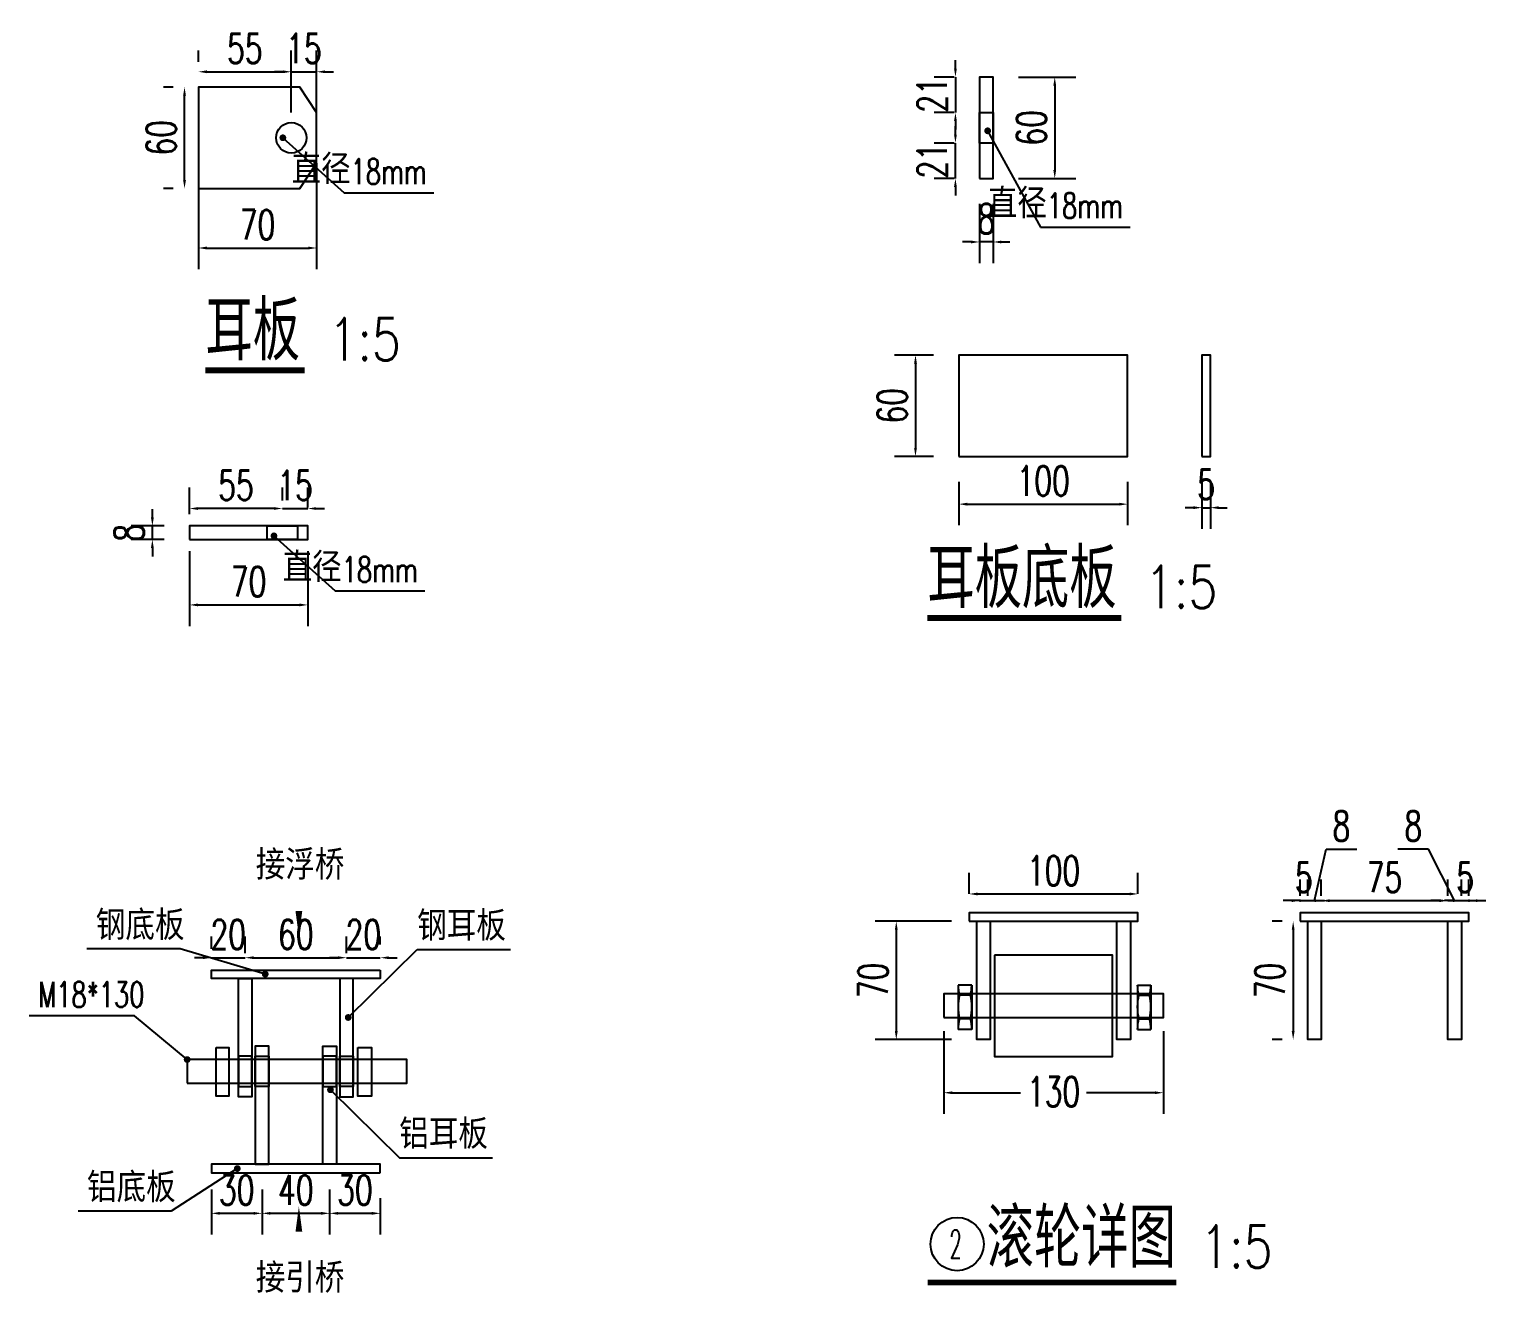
# Model space of a CAD drawing. Header units: millimetres. Extents: x -1471591 to 944464, y -468930 to 547002.
# Drawn here: x -598816 to -597954, y 159394 to 160142 of the extents above; entities that cross this region are included whole.
import ezdxf
from ezdxf.enums import TextEntityAlignment as Align

# ---------------------------------------------------------------- set-up
doc = ezdxf.new("R2010")
doc.units = ezdxf.units.MM
doc.header["$LTSCALE"] = 10
doc.header["$PDMODE"] = 35
for name, color, linetype in [('DIM_LEAD', 3, 'Continuous'), ('DIM_SYMB', 3, 'Continuous'), ('PUB_TEXT', 7, 'Continuous')]:
    doc.layers.add(name, color=color, linetype=linetype)
doc.styles.add('_TCH_DIM', font='SIMPLEX.shx', dxfattribs={"bigfont": 'hztxt.shx'})
doc.styles.get("Standard").update_dxf_attribs({"font": 'simplex.shx', "width": 0.8, "bigfont": 'hztxt.shx'})
doc.styles.add('STANDARD_T3', font='simplex.shx', dxfattribs={"width": 0.7, "bigfont": 'hztxt.shx'})
doc.dimstyles.new('W&&5', dxfattribs={"dimtxt": 17.5, "dimasz": 5, "dimexe": 12.5, "dimexo": 15, "dimgap": 5, "dimtad": 1, "dimdec": 0, "dimzin": 0, "dimdsep": 46, "dimtxsty": 'STANDARD_T3', "dimcen": 0.09, "dimclrd": 1, "dimclre": 1, "dimclrt": 7, "dimazin": 2, "dimtfac": 1, "dimtdec": 0, "dimtix": 1, "dimtmove": 2, "dimatfit": 3, "dimfxl": 0, "dimtolj": 1, "dimtzin": 0, "dimarcsym": 0})

# ---------------------------------------------------------------- blocks, each defined once
blk = doc.blocks.new('*D743')
at = {"color": 1, "lineweight": -2, "transparency": 16777216}
for p, q in [((-598259.46, 159630.12), (-598259.46, 159642.62)), ((-598159.46, 159630.12), (-598159.46, 159642.62)), ((-598254.46, 159630.12), (-598164.46, 159630.12))]:
    blk.add_line(p, q, dxfattribs=at)
at = {"color": 1, "transparency": 16777216}
for points in [[(-598254.46, 159630.95), (-598254.46, 159629.28), (-598259.46, 159630.12)], [(-598164.46, 159630.95), (-598164.46, 159629.28), (-598159.46, 159630.12)]]:
    blk.add_solid(points, dxfattribs=at)
at = {"layer": 'Defpoints', "color": 0, "transparency": 16777216}
for p in [(-598159.46, 159630.12), (-598259.46, 159618.94), (-598159.46, 159618.94)]:
    blk.add_point(p, dxfattribs=at)
at = {"color": 7, "transparency": 16777216, "insert": (-598209.46, 159643.87), "char_height": 17.5, "attachment_point": 5, "style": 'STANDARD_T3'}
blk.add_mtext('\\A1;100', dxfattribs=at)
blk = doc.blocks.new('*D744')
at = {"color": 1, "lineweight": -2, "transparency": 16777216}
for p, q in [((-598269.96, 159613.92), (-598315.06, 159613.92)), ((-598302.56, 159608.92), (-598302.56, 159548.92)), ((-598269.96, 159543.92), (-598315.06, 159543.92))]:
    blk.add_line(p, q, dxfattribs=at)
at = {"color": 1, "transparency": 16777216}
for points in [[(-598303.39, 159608.92), (-598301.73, 159608.92), (-598302.56, 159613.92)], [(-598303.39, 159548.92), (-598301.73, 159548.92), (-598302.56, 159543.92)]]:
    blk.add_solid(points, dxfattribs=at)
at = {"layer": 'Defpoints', "color": 0, "transparency": 16777216}
for p in [(-598254.96, 159613.92), (-598302.56, 159543.92), (-598254.96, 159543.92)]:
    blk.add_point(p, dxfattribs=at)
at = {"color": 7, "transparency": 16777216, "insert": (-598316.31, 159578.92), "char_height": 17.5, "attachment_point": 5, "rotation": 90, "style": 'STANDARD_T3'}
blk.add_mtext('\\A1;70', dxfattribs=at)
blk = doc.blocks.new('*D745')
at = {"color": 1, "lineweight": -2, "transparency": 16777216}
for p, q in [((-598730.73, 160107.67), (-598736.45, 160107.67)), ((-598723.95, 160052.67), (-598723.95, 160102.67)), ((-598730.73, 160047.67), (-598736.45, 160047.67))]:
    blk.add_line(p, q, dxfattribs=at)
at = {"color": 1, "transparency": 16777216}
for points in [[(-598724.78, 160102.67), (-598723.11, 160102.67), (-598723.95, 160107.67)], [(-598724.78, 160052.67), (-598723.11, 160052.67), (-598723.95, 160047.67)]]:
    blk.add_solid(points, dxfattribs=at)
at = {"layer": 'Defpoints', "color": 0, "transparency": 16777216}
for p in [(-598723.95, 160107.67), (-598715.73, 160107.67), (-598715.73, 160047.67)]:
    blk.add_point(p, dxfattribs=at)
at = {"color": 7, "transparency": 16777216, "insert": (-598737.7, 160077.67), "char_height": 17.5, "attachment_point": 5, "rotation": 90, "style": 'STANDARD_T3'}
blk.add_mtext('\\A1;60', dxfattribs=at)
blk = doc.blocks.new('*D746')
at = {"color": 1, "lineweight": -2, "transparency": 16777216}
for p, q in [((-598715.73, 160062.67), (-598715.73, 159999.94)), ((-598645.73, 160062.67), (-598645.73, 159999.94)), ((-598710.73, 160012.44), (-598650.73, 160012.44))]:
    blk.add_line(p, q, dxfattribs=at)
at = {"color": 1, "transparency": 16777216}
for points in [[(-598710.73, 160013.27), (-598710.73, 160011.6), (-598715.73, 160012.44)], [(-598650.73, 160013.27), (-598650.73, 160011.6), (-598645.73, 160012.44)]]:
    blk.add_solid(points, dxfattribs=at)
at = {"layer": 'Defpoints', "color": 0, "transparency": 16777216}
for p in [(-598715.73, 160077.67), (-598645.73, 160077.67), (-598645.73, 160012.44)]:
    blk.add_point(p, dxfattribs=at)
at = {"color": 7, "transparency": 16777216, "insert": (-598680.73, 160026.19), "char_height": 17.5, "attachment_point": 5, "style": 'STANDARD_T3'}
blk.add_mtext('\\A1;70', dxfattribs=at)
blk = doc.blocks.new('*D747')
at = {"color": 1, "lineweight": -2, "transparency": 16777216}
for p, q in [((-598660.73, 160092.67), (-598660.73, 160129.25)), ((-598645.73, 160092.67), (-598645.73, 160129.25)), ((-598665.73, 160116.75), (-598670.73, 160116.75)), ((-598660.73, 160116.75), (-598645.73, 160116.75)), ((-598640.73, 160116.75), (-598635.73, 160116.75))]:
    blk.add_line(p, q, dxfattribs=at)
at = {"color": 1, "transparency": 16777216}
for points in [[(-598665.73, 160117.58), (-598665.73, 160115.91), (-598660.73, 160116.75)], [(-598640.73, 160117.58), (-598640.73, 160115.91), (-598645.73, 160116.75)]]:
    blk.add_solid(points, dxfattribs=at)
at = {"layer": 'Defpoints', "color": 0, "transparency": 16777216}
for p in [(-598645.73, 160116.75), (-598660.73, 160077.67), (-598645.73, 160077.67)]:
    blk.add_point(p, dxfattribs=at)
at = {"color": 7, "transparency": 16777216, "insert": (-598653.23, 160130.5), "char_height": 17.5, "attachment_point": 5, "style": 'STANDARD_T3'}
blk.add_mtext('\\A1;15', dxfattribs=at)
blk = doc.blocks.new('*D712')
at = {"color": 1, "lineweight": -2, "transparency": 16777216}
for p, q in [((-598715.73, 160122.67), (-598715.73, 160129.25)), ((-598660.73, 160092.67), (-598660.73, 160129.25)), ((-598710.73, 160116.75), (-598665.73, 160116.75))]:
    blk.add_line(p, q, dxfattribs=at)
at = {"color": 1, "transparency": 16777216}
for points in [[(-598710.73, 160117.58), (-598710.73, 160115.91), (-598715.73, 160116.75)], [(-598665.73, 160117.58), (-598665.73, 160115.91), (-598660.73, 160116.75)]]:
    blk.add_solid(points, dxfattribs=at)
at = {"layer": 'Defpoints', "color": 0, "transparency": 16777216}
for p in [(-598660.73, 160116.75), (-598715.73, 160107.67), (-598660.73, 160077.67)]:
    blk.add_point(p, dxfattribs=at)
at = {"color": 7, "transparency": 16777216, "insert": (-598688.23, 160130.5), "char_height": 17.5, "attachment_point": 5, "style": 'STANDARD_T3'}
blk.add_mtext('\\A1;55', dxfattribs=at)
blk = doc.blocks.new('*D748')
at = {"color": 1, "lineweight": -2, "transparency": 16777216}
for p, q in [((-598721.01, 159832.94), (-598721.01, 159788.7)), ((-598651.01, 159832.94), (-598651.01, 159788.7)), ((-598716.01, 159801.2), (-598656.01, 159801.2))]:
    blk.add_line(p, q, dxfattribs=at)
at = {"color": 1, "transparency": 16777216}
for points in [[(-598716.01, 159802.03), (-598716.01, 159800.36), (-598721.01, 159801.2)], [(-598656.01, 159802.03), (-598656.01, 159800.36), (-598651.01, 159801.2)]]:
    blk.add_solid(points, dxfattribs=at)
at = {"layer": 'Defpoints', "color": 0, "transparency": 16777216}
for p in [(-598721.01, 159847.94), (-598651.01, 159847.94), (-598651.01, 159801.2)]:
    blk.add_point(p, dxfattribs=at)
at = {"color": 7, "transparency": 16777216, "insert": (-598686.01, 159814.95), "char_height": 17.5, "attachment_point": 5, "style": 'STANDARD_T3'}
blk.add_mtext('\\A1;70', dxfattribs=at)
blk = doc.blocks.new('*D749')
at = {"color": 1, "lineweight": -2, "transparency": 16777216}
for p, q in [((-598666.01, 159862.94), (-598666.01, 159870.75)), ((-598651.01, 159858.94), (-598651.01, 159870.75)), ((-598671.01, 159858.25), (-598676.01, 159858.25)), ((-598666.01, 159858.25), (-598651.01, 159858.25)), ((-598646.01, 159858.25), (-598641.01, 159858.25))]:
    blk.add_line(p, q, dxfattribs=at)
at = {"color": 1, "transparency": 16777216}
for points in [[(-598671.01, 159859.08), (-598671.01, 159857.42), (-598666.01, 159858.25)], [(-598646.01, 159859.08), (-598646.01, 159857.42), (-598651.01, 159858.25)]]:
    blk.add_solid(points, dxfattribs=at)
at = {"layer": 'Defpoints', "color": 0, "transparency": 16777216}
for p in [(-598651.01, 159858.25), (-598666.01, 159847.94), (-598651.01, 159843.94)]:
    blk.add_point(p, dxfattribs=at)
at = {"color": 7, "transparency": 16777216, "insert": (-598658.51, 159872), "char_height": 17.5, "attachment_point": 5, "style": 'STANDARD_T3'}
blk.add_mtext('\\A1;15', dxfattribs=at)
blk = doc.blocks.new('*D750')
at = {"color": 1, "lineweight": -2, "transparency": 16777216}
for p, q in [((-598721.01, 159854.94), (-598721.01, 159870.75)), ((-598666.01, 159862.94), (-598666.01, 159870.75)), ((-598671.01, 159858.25), (-598716.01, 159858.25))]:
    blk.add_line(p, q, dxfattribs=at)
at = {"color": 1, "transparency": 16777216}
for points in [[(-598716.01, 159859.08), (-598716.01, 159857.42), (-598721.01, 159858.25)], [(-598671.01, 159859.08), (-598671.01, 159857.42), (-598666.01, 159858.25)]]:
    blk.add_solid(points, dxfattribs=at)
at = {"layer": 'Defpoints', "color": 0, "transparency": 16777216}
for p in [(-598721.01, 159858.25), (-598666.01, 159847.94), (-598721.01, 159839.94)]:
    blk.add_point(p, dxfattribs=at)
at = {"color": 7, "transparency": 16777216, "insert": (-598693.51, 159872), "char_height": 17.5, "attachment_point": 5, "style": 'STANDARD_T3'}
blk.add_mtext('\\A1;55', dxfattribs=at)
blk = doc.blocks.new('*D751')
at = {"color": 1, "lineweight": -2, "transparency": 16777216}
for p, q in [((-598230.28, 160113.58), (-598196.24, 160113.58)), ((-598208.74, 160108.58), (-598208.74, 160058.58)), ((-598230.28, 160053.58), (-598196.24, 160053.58))]:
    blk.add_line(p, q, dxfattribs=at)
at = {"color": 1, "transparency": 16777216}
for points in [[(-598209.58, 160108.58), (-598207.91, 160108.58), (-598208.74, 160113.58)], [(-598209.58, 160058.58), (-598207.91, 160058.58), (-598208.74, 160053.58)]]:
    blk.add_solid(points, dxfattribs=at)
at = {"layer": 'Defpoints', "color": 0, "transparency": 16777216}
for p in [(-598245.28, 160113.58), (-598245.28, 160053.58), (-598208.74, 160053.58)]:
    blk.add_point(p, dxfattribs=at)
at = {"color": 7, "transparency": 16777216, "insert": (-598222.49, 160083.58), "char_height": 17.5, "attachment_point": 5, "rotation": 90, "style": 'STANDARD_T3'}
blk.add_mtext('\\A1;60', dxfattribs=at)
blk = doc.blocks.new('*D752')
at = {"color": 1, "lineweight": -2, "transparency": 16777216}
for p, q in [((-598267.54, 160118.58), (-598267.54, 160123.58)), ((-598268.28, 160113.58), (-598280.04, 160113.58)), ((-598267.54, 160113.58), (-598267.54, 160092.58)), ((-598268.28, 160092.58), (-598280.04, 160092.58)), ((-598267.54, 160087.58), (-598267.54, 160082.58))]:
    blk.add_line(p, q, dxfattribs=at)
at = {"color": 1, "transparency": 16777216}
for points in [[(-598268.37, 160118.58), (-598266.71, 160118.58), (-598267.54, 160113.58)], [(-598268.37, 160087.58), (-598266.71, 160087.58), (-598267.54, 160092.58)]]:
    blk.add_solid(points, dxfattribs=at)
at = {"layer": 'Defpoints', "color": 0, "transparency": 16777216}
for p in [(-598253.28, 160113.58), (-598267.54, 160092.58), (-598253.28, 160092.58)]:
    blk.add_point(p, dxfattribs=at)
at = {"color": 7, "transparency": 16777216, "insert": (-598281.29, 160103.08), "char_height": 17.5, "attachment_point": 5, "rotation": 90, "style": 'STANDARD_T3'}
blk.add_mtext('\\A1;21', dxfattribs=at)
blk = doc.blocks.new('*D734')
at = {"color": 1, "lineweight": -2, "transparency": 16777216}
for p, q in [((-598267.54, 160079.58), (-598267.54, 160084.58)), ((-598268.28, 160074.58), (-598280.04, 160074.58)), ((-598267.54, 160053.58), (-598267.54, 160074.58)), ((-598268.28, 160053.58), (-598280.04, 160053.58)), ((-598267.54, 160048.58), (-598267.54, 160043.58))]:
    blk.add_line(p, q, dxfattribs=at)
at = {"color": 1, "transparency": 16777216}
for points in [[(-598268.37, 160079.58), (-598266.71, 160079.58), (-598267.54, 160074.58)], [(-598268.37, 160048.58), (-598266.71, 160048.58), (-598267.54, 160053.58)]]:
    blk.add_solid(points, dxfattribs=at)
at = {"layer": 'Defpoints', "color": 0, "transparency": 16777216}
for p in [(-598267.54, 160074.58), (-598253.28, 160074.58), (-598253.28, 160053.58)]:
    blk.add_point(p, dxfattribs=at)
at = {"color": 7, "transparency": 16777216, "insert": (-598281.29, 160064.08), "char_height": 17.5, "attachment_point": 5, "rotation": 90, "style": 'STANDARD_T3'}
blk.add_mtext('\\A1;21', dxfattribs=at)
blk = doc.blocks.new('*D735')
at = {"color": 1, "lineweight": -2, "transparency": 16777216}
for p, q in [((-598265.59, 159874.06), (-598265.59, 159848.34)), ((-598165.59, 159874.06), (-598165.59, 159848.34)), ((-598260.59, 159860.84), (-598170.59, 159860.84))]:
    blk.add_line(p, q, dxfattribs=at)
at = {"color": 1, "transparency": 16777216}
for points in [[(-598260.59, 159861.67), (-598260.59, 159860), (-598265.59, 159860.84)], [(-598170.59, 159861.67), (-598170.59, 159860), (-598165.59, 159860.84)]]:
    blk.add_solid(points, dxfattribs=at)
at = {"layer": 'Defpoints', "color": 0, "transparency": 16777216}
for p in [(-598265.59, 159889.06), (-598165.59, 159889.06), (-598165.59, 159860.84)]:
    blk.add_point(p, dxfattribs=at)
at = {"color": 7, "transparency": 16777216, "insert": (-598215.59, 159874.59), "char_height": 17.5, "attachment_point": 5, "style": 'STANDARD_T3'}
blk.add_mtext('\\A1;100', dxfattribs=at)
blk = doc.blocks.new('*D736')
at = {"color": 1, "lineweight": -2, "transparency": 16777216}
for p, q in [((-598280.59, 159949.06), (-598303.69, 159949.06)), ((-598291.19, 159944.06), (-598291.19, 159894.06)), ((-598280.59, 159889.06), (-598303.69, 159889.06))]:
    blk.add_line(p, q, dxfattribs=at)
at = {"color": 1, "transparency": 16777216}
for points in [[(-598292.02, 159944.06), (-598290.35, 159944.06), (-598291.19, 159949.06)], [(-598292.02, 159894.06), (-598290.35, 159894.06), (-598291.19, 159889.06)]]:
    blk.add_solid(points, dxfattribs=at)
at = {"layer": 'Defpoints', "color": 0, "transparency": 16777216}
for p in [(-598265.59, 159949.06), (-598291.19, 159889.06), (-598265.59, 159889.06)]:
    blk.add_point(p, dxfattribs=at)
at = {"color": 7, "transparency": 16777216, "insert": (-598304.94, 159919.06), "char_height": 17.5, "attachment_point": 5, "rotation": 90, "style": 'STANDARD_T3'}
blk.add_mtext('\\A1;60', dxfattribs=at)
blk = doc.blocks.new('*D737')
at = {"color": 1, "lineweight": -2, "transparency": 16777216}
for p, q in [((-598121.62, 159874.06), (-598121.62, 159846.25)), ((-598116.62, 159874.06), (-598116.62, 159846.25)), ((-598126.62, 159858.75), (-598131.62, 159858.75)), ((-598121.62, 159858.75), (-598116.62, 159858.75)), ((-598111.62, 159858.75), (-598106.62, 159858.75))]:
    blk.add_line(p, q, dxfattribs=at)
at = {"color": 1, "transparency": 16777216}
for points in [[(-598126.62, 159859.59), (-598126.62, 159857.92), (-598121.62, 159858.75)], [(-598111.62, 159859.59), (-598111.62, 159857.92), (-598116.62, 159858.75)]]:
    blk.add_solid(points, dxfattribs=at)
at = {"layer": 'Defpoints', "color": 0, "transparency": 16777216}
for p in [(-598121.62, 159889.06), (-598116.62, 159889.06), (-598116.62, 159858.75)]:
    blk.add_point(p, dxfattribs=at)
at = {"color": 7, "transparency": 16777216, "insert": (-598119.12, 159872.5), "char_height": 17.5, "attachment_point": 5, "style": 'STANDARD_T3'}
blk.add_mtext('\\A1;5', dxfattribs=at)
blk = doc.blocks.new('*D695')
at = {"color": 1, "lineweight": -2, "transparency": 16777216}
for p, q in [((-598253.28, 160038.58), (-598253.28, 160003.51)), ((-598245.28, 160038.58), (-598245.28, 160003.51)), ((-598258.28, 160016.01), (-598263.28, 160016.01)), ((-598245.28, 160016.01), (-598253.28, 160016.01)), ((-598240.28, 160016.01), (-598235.28, 160016.01))]:
    blk.add_line(p, q, dxfattribs=at)
at = {"color": 1, "transparency": 16777216}
for points in [[(-598258.28, 160016.84), (-598258.28, 160015.17), (-598253.28, 160016.01)], [(-598240.28, 160016.84), (-598240.28, 160015.17), (-598245.28, 160016.01)]]:
    blk.add_solid(points, dxfattribs=at)
at = {"layer": 'Defpoints', "color": 0, "transparency": 16777216}
for p in [(-598253.28, 160053.58), (-598245.28, 160053.58), (-598253.28, 160016.01)]:
    blk.add_point(p, dxfattribs=at)
at = {"color": 7, "transparency": 16777216, "insert": (-598249.28, 160029.76), "char_height": 17.5, "attachment_point": 5, "style": 'STANDARD_T3'}
blk.add_mtext('\\A1;8', dxfattribs=at)
blk = doc.blocks.new('*D696')
at = {"color": 1, "lineweight": -2, "transparency": 16777216}
for p, q in [((-598742.97, 159852.94), (-598742.97, 159857.94)), ((-598736.01, 159847.94), (-598755.47, 159847.94)), ((-598742.97, 159839.94), (-598742.97, 159847.94)), ((-598736.01, 159839.94), (-598755.47, 159839.94)), ((-598742.97, 159834.94), (-598742.97, 159829.94))]:
    blk.add_line(p, q, dxfattribs=at)
at = {"color": 1, "transparency": 16777216}
for points in [[(-598743.8, 159852.94), (-598742.14, 159852.94), (-598742.97, 159847.94)], [(-598743.8, 159834.94), (-598742.14, 159834.94), (-598742.97, 159839.94)]]:
    blk.add_solid(points, dxfattribs=at)
at = {"layer": 'Defpoints', "color": 0, "transparency": 16777216}
for p in [(-598742.97, 159847.94), (-598721.01, 159847.94), (-598721.01, 159839.94)]:
    blk.add_point(p, dxfattribs=at)
at = {"color": 7, "transparency": 16777216, "insert": (-598756.72, 159843.94), "char_height": 17.5, "attachment_point": 5, "rotation": 90, "style": 'STANDARD_T3'}
blk.add_mtext('\\A1;8', dxfattribs=at)
blk = doc.blocks.new('*D786')
at = {"color": 1, "lineweight": -2, "transparency": 16777216}
for p, q in [((-598708.05, 159455.11), (-598708.05, 159428.6)), ((-598678.05, 159455.11), (-598678.05, 159428.6)), ((-598703.05, 159441.1), (-598683.05, 159441.1))]:
    blk.add_line(p, q, dxfattribs=at)
at = {"color": 1, "transparency": 16777216}
for points in [[(-598703.05, 159441.93), (-598703.05, 159440.26), (-598708.05, 159441.1)], [(-598683.05, 159441.93), (-598683.05, 159440.26), (-598678.05, 159441.1)]]:
    blk.add_solid(points, dxfattribs=at)
at = {"layer": 'Defpoints', "color": 0, "transparency": 16777216}
for p in [(-598708.05, 159470.11), (-598678.05, 159470.11), (-598678.05, 159441.1)]:
    blk.add_point(p, dxfattribs=at)
at = {"color": 7, "transparency": 16777216, "insert": (-598693.05, 159454.85), "char_height": 17.5, "attachment_point": 5, "style": 'STANDARD_T3'}
blk.add_mtext('\\A1;30', dxfattribs=at)
blk = doc.blocks.new('*D787')
at = {"color": 1, "lineweight": -2, "transparency": 16777216}
for p, q in [((-598678.05, 159455.11), (-598678.05, 159428.6)), ((-598638.05, 159455.11), (-598638.05, 159428.6)), ((-598673.05, 159441.1), (-598643.05, 159441.1))]:
    blk.add_line(p, q, dxfattribs=at)
at = {"color": 1, "transparency": 16777216}
for points in [[(-598673.05, 159441.93), (-598673.05, 159440.26), (-598678.05, 159441.1)], [(-598643.05, 159441.93), (-598643.05, 159440.26), (-598638.05, 159441.1)]]:
    blk.add_solid(points, dxfattribs=at)
at = {"layer": 'Defpoints', "color": 0, "transparency": 16777216}
for p in [(-598678.05, 159470.11), (-598638.05, 159470.11), (-598638.05, 159441.1)]:
    blk.add_point(p, dxfattribs=at)
at = {"color": 7, "transparency": 16777216, "insert": (-598658.05, 159454.85), "char_height": 17.5, "attachment_point": 5, "style": 'STANDARD_T3'}
blk.add_mtext('\\A1;40', dxfattribs=at)
blk = doc.blocks.new('*D788')
at = {"color": 1, "lineweight": -2, "transparency": 16777216}
for p, q in [((-598638.05, 159455.11), (-598638.05, 159428.6)), ((-598608.05, 159450.11), (-598608.05, 159428.6)), ((-598633.05, 159441.1), (-598613.05, 159441.1))]:
    blk.add_line(p, q, dxfattribs=at)
at = {"color": 1, "transparency": 16777216}
for points in [[(-598633.05, 159441.93), (-598633.05, 159440.26), (-598638.05, 159441.1)], [(-598613.05, 159441.93), (-598613.05, 159440.26), (-598608.05, 159441.1)]]:
    blk.add_solid(points, dxfattribs=at)
at = {"layer": 'Defpoints', "color": 0, "transparency": 16777216}
for p in [(-598638.05, 159470.11), (-598608.05, 159465.11), (-598608.05, 159441.1)]:
    blk.add_point(p, dxfattribs=at)
at = {"color": 7, "transparency": 16777216, "insert": (-598623.05, 159454.85), "char_height": 17.5, "attachment_point": 5, "style": 'STANDARD_T3'}
blk.add_mtext('\\A1;30', dxfattribs=at)
blk = doc.blocks.new('*D789')
at = {"color": 1, "lineweight": -2, "transparency": 16777216}
for p, q in [((-598708.05, 159597.61), (-598708.05, 159604.88)), ((-598688.05, 159595.11), (-598688.05, 159604.88)), ((-598713.05, 159592.38), (-598718.05, 159592.38)), ((-598708.05, 159592.38), (-598688.05, 159592.38)), ((-598683.05, 159592.38), (-598678.05, 159592.38))]:
    blk.add_line(p, q, dxfattribs=at)
at = {"color": 1, "transparency": 16777216}
for points in [[(-598713.05, 159593.22), (-598713.05, 159591.55), (-598708.05, 159592.38)], [(-598683.05, 159593.22), (-598683.05, 159591.55), (-598688.05, 159592.38)]]:
    blk.add_solid(points, dxfattribs=at)
at = {"layer": 'Defpoints', "color": 0, "transparency": 16777216}
for p in [(-598688.05, 159592.38), (-598708.05, 159582.61), (-598688.05, 159580.11)]:
    blk.add_point(p, dxfattribs=at)
at = {"color": 7, "transparency": 16777216, "insert": (-598698.05, 159606.13), "char_height": 17.5, "attachment_point": 5, "style": 'STANDARD_T3'}
blk.add_mtext('\\A1;20', dxfattribs=at)
blk = doc.blocks.new('*D790')
at = {"color": 1, "lineweight": -2, "transparency": 16777216}
for p, q in [((-598688.05, 159595.11), (-598688.05, 159604.88)), ((-598628.05, 159595.11), (-598628.05, 159604.88)), ((-598683.05, 159592.38), (-598633.05, 159592.38))]:
    blk.add_line(p, q, dxfattribs=at)
at = {"color": 1, "transparency": 16777216}
for points in [[(-598683.05, 159593.22), (-598683.05, 159591.55), (-598688.05, 159592.38)], [(-598633.05, 159593.22), (-598633.05, 159591.55), (-598628.05, 159592.38)]]:
    blk.add_solid(points, dxfattribs=at)
at = {"layer": 'Defpoints', "color": 0, "transparency": 16777216}
for p in [(-598628.05, 159592.38), (-598688.05, 159580.11), (-598628.05, 159580.11)]:
    blk.add_point(p, dxfattribs=at)
at = {"color": 7, "transparency": 16777216, "insert": (-598658.05, 159606.13), "char_height": 17.5, "attachment_point": 5, "style": 'STANDARD_T3'}
blk.add_mtext('\\A1;60', dxfattribs=at)
blk = doc.blocks.new('*D791')
at = {"color": 1, "lineweight": -2, "transparency": 16777216}
for p, q in [((-598628.05, 159595.11), (-598628.05, 159604.88)), ((-598608.05, 159600.11), (-598608.05, 159604.88)), ((-598633.05, 159592.38), (-598638.05, 159592.38)), ((-598628.05, 159592.38), (-598608.05, 159592.38)), ((-598603.05, 159592.38), (-598598.05, 159592.38))]:
    blk.add_line(p, q, dxfattribs=at)
at = {"color": 1, "transparency": 16777216}
for points in [[(-598633.05, 159593.22), (-598633.05, 159591.55), (-598628.05, 159592.38)], [(-598603.05, 159593.22), (-598603.05, 159591.55), (-598608.05, 159592.38)]]:
    blk.add_solid(points, dxfattribs=at)
at = {"layer": 'Defpoints', "color": 0, "transparency": 16777216}
for p in [(-598608.05, 159592.38), (-598608.05, 159585.11), (-598628.05, 159580.11)]:
    blk.add_point(p, dxfattribs=at)
at = {"color": 7, "transparency": 16777216, "insert": (-598618.05, 159606.13), "char_height": 17.5, "attachment_point": 5, "style": 'STANDARD_T3'}
blk.add_mtext('\\A1;20', dxfattribs=at)
blk = doc.blocks.new('*D792')
at = {"color": 1, "lineweight": -2, "transparency": 16777216}
for p, q in [((-598274.46, 159548.92), (-598274.46, 159499.97)), ((-598144.46, 159548.92), (-598144.46, 159499.97)), ((-598269.46, 159512.47), (-598229.04, 159512.47)), ((-598149.46, 159512.47), (-598189.87, 159512.47))]:
    blk.add_line(p, q, dxfattribs=at)
at = {"color": 1, "transparency": 16777216}
for points in [[(-598269.46, 159513.3), (-598269.46, 159511.64), (-598274.46, 159512.47)], [(-598149.46, 159513.3), (-598149.46, 159511.64), (-598144.46, 159512.47)]]:
    blk.add_solid(points, dxfattribs=at)
at = {"layer": 'Defpoints', "color": 0, "transparency": 16777216}
for p in [(-598274.46, 159563.92), (-598144.46, 159563.92), (-598144.46, 159512.47)]:
    blk.add_point(p, dxfattribs=at)
at = {"color": 7, "transparency": 16777216, "insert": (-598209.46, 159513.09), "char_height": 17.5, "attachment_point": 5, "style": 'STANDARD_T3'}
blk.add_mtext('\\A1;130', dxfattribs=at)
blk = doc.blocks.new('*D793')
at = {"color": 1, "lineweight": -2, "transparency": 16777216}
for p, q in [((-598074.01, 159613.92), (-598080.09, 159613.92)), ((-598067.59, 159608.92), (-598067.59, 159548.92)), ((-598074.01, 159543.92), (-598080.09, 159543.92))]:
    blk.add_line(p, q, dxfattribs=at)
at = {"color": 1, "transparency": 16777216}
for points in [[(-598068.42, 159608.92), (-598066.76, 159608.92), (-598067.59, 159613.92)], [(-598068.42, 159548.92), (-598066.76, 159548.92), (-598067.59, 159543.92)]]:
    blk.add_solid(points, dxfattribs=at)
at = {"layer": 'Defpoints', "color": 0, "transparency": 16777216}
for p in [(-598059.01, 159613.92), (-598067.59, 159543.92), (-598059.01, 159543.92)]:
    blk.add_point(p, dxfattribs=at)
at = {"color": 7, "transparency": 16777216, "insert": (-598081.34, 159578.92), "char_height": 17.5, "attachment_point": 5, "rotation": 90, "style": 'STANDARD_T3'}
blk.add_mtext('\\A1;70', dxfattribs=at)
blk = doc.blocks.new('*D794')
at = {"color": 1, "lineweight": -2, "transparency": 16777216}
for p, q in [((-598063.51, 159628.94), (-598063.51, 159638.65)), ((-598059.01, 159628.92), (-598059.01, 159638.65)), ((-598068.51, 159626.15), (-598073.51, 159626.15)), ((-598063.51, 159626.15), (-598059.01, 159626.15)), ((-598054.01, 159626.15), (-598049.01, 159626.15))]:
    blk.add_line(p, q, dxfattribs=at)
at = {"color": 1, "transparency": 16777216}
for points in [[(-598068.51, 159626.98), (-598068.51, 159625.31), (-598063.51, 159626.15)], [(-598054.01, 159626.98), (-598054.01, 159625.31), (-598059.01, 159626.15)]]:
    blk.add_solid(points, dxfattribs=at)
at = {"layer": 'Defpoints', "color": 0, "transparency": 16777216}
for p in [(-598059.01, 159626.15), (-598063.51, 159613.94), (-598059.01, 159613.92)]:
    blk.add_point(p, dxfattribs=at)
at = {"color": 7, "transparency": 16777216, "insert": (-598061.26, 159639.9), "char_height": 17.5, "attachment_point": 5, "style": 'STANDARD_T3'}
blk.add_mtext('\\A1;5', dxfattribs=at)
blk = doc.blocks.new('*D795')
at = {"color": 1, "lineweight": -2, "transparency": 16777216}
for p, q in [((-598055.01, 159626.15), (-598048.14, 159656.57)), ((-598048.14, 159656.57), (-598029.97, 159656.57)), ((-598059.01, 159628.92), (-598059.01, 159638.65)), ((-598051.01, 159628.92), (-598051.01, 159638.65)), ((-598064.01, 159626.15), (-598069.01, 159626.15)), ((-598059.01, 159626.15), (-598051.01, 159626.15)), ((-598059.01, 159626.15), (-598051.01, 159626.15)), ((-598046.01, 159626.15), (-598041.01, 159626.15))]:
    blk.add_line(p, q, dxfattribs=at)
at = {"color": 1, "transparency": 16777216}
for points in [[(-598064.01, 159626.98), (-598064.01, 159625.31), (-598059.01, 159626.15)], [(-598046.01, 159626.98), (-598046.01, 159625.31), (-598051.01, 159626.15)]]:
    blk.add_solid(points, dxfattribs=at)
at = {"layer": 'Defpoints', "color": 0, "transparency": 16777216}
for p in [(-598051.01, 159626.15), (-598059.01, 159613.92), (-598051.01, 159613.92)]:
    blk.add_point(p, dxfattribs=at)
at = {"color": 7, "transparency": 16777216, "insert": (-598039.06, 159670.32), "char_height": 17.5, "attachment_point": 5, "style": 'STANDARD_T3'}
blk.add_mtext('\\A1;8', dxfattribs=at)
blk = doc.blocks.new('*D796')
at = {"color": 1, "lineweight": -2, "transparency": 16777216}
for p, q in [((-598051.01, 159628.92), (-598051.01, 159638.65)), ((-597976.01, 159628.92), (-597976.01, 159638.65)), ((-598046.01, 159626.15), (-597981.01, 159626.15))]:
    blk.add_line(p, q, dxfattribs=at)
at = {"color": 1, "transparency": 16777216}
for points in [[(-598046.01, 159626.98), (-598046.01, 159625.31), (-598051.01, 159626.15)], [(-597981.01, 159626.98), (-597981.01, 159625.31), (-597976.01, 159626.15)]]:
    blk.add_solid(points, dxfattribs=at)
at = {"layer": 'Defpoints', "color": 0, "transparency": 16777216}
for p in [(-597976.01, 159626.15), (-598051.01, 159613.92), (-597976.01, 159613.92)]:
    blk.add_point(p, dxfattribs=at)
at = {"color": 7, "transparency": 16777216, "insert": (-598013.51, 159639.9), "char_height": 17.5, "attachment_point": 5, "style": 'STANDARD_T3'}
blk.add_mtext('\\A1;75', dxfattribs=at)
blk = doc.blocks.new('*D797')
at = {"color": 1, "lineweight": -2, "transparency": 16777216}
for p, q in [((-597987.43, 159656.58), (-598005.6, 159656.58)), ((-597972.01, 159626.15), (-597987.43, 159656.58)), ((-597976.01, 159628.92), (-597976.01, 159638.65)), ((-597968.01, 159628.92), (-597968.01, 159638.65)), ((-597981.01, 159626.15), (-597986.01, 159626.15)), ((-597976.01, 159626.15), (-597968.01, 159626.15)), ((-597976.01, 159626.15), (-597968.01, 159626.15)), ((-597963.01, 159626.15), (-597958.01, 159626.15))]:
    blk.add_line(p, q, dxfattribs=at)
at = {"color": 1, "transparency": 16777216}
for points in [[(-597981.01, 159626.98), (-597981.01, 159625.31), (-597976.01, 159626.15)], [(-597963.01, 159626.98), (-597963.01, 159625.31), (-597968.01, 159626.15)]]:
    blk.add_solid(points, dxfattribs=at)
at = {"layer": 'Defpoints', "color": 0, "transparency": 16777216}
for p in [(-597968.01, 159626.15), (-597976.01, 159613.92), (-597968.01, 159613.92)]:
    blk.add_point(p, dxfattribs=at)
at = {"color": 7, "transparency": 16777216, "insert": (-597996.52, 159670.33), "char_height": 17.5, "attachment_point": 5, "style": 'STANDARD_T3'}
blk.add_mtext('\\A1;8', dxfattribs=at)
blk = doc.blocks.new('*D798')
at = {"color": 1, "lineweight": -2, "transparency": 16777216}
for p, q in [((-597968.01, 159628.92), (-597968.01, 159638.65)), ((-597963.51, 159628.94), (-597963.51, 159638.65)), ((-597973.01, 159626.15), (-597978.01, 159626.15)), ((-597968.01, 159626.15), (-597963.51, 159626.15)), ((-597958.51, 159626.15), (-597953.51, 159626.15))]:
    blk.add_line(p, q, dxfattribs=at)
at = {"color": 1, "transparency": 16777216}
for points in [[(-597973.01, 159626.98), (-597973.01, 159625.31), (-597968.01, 159626.15)], [(-597958.51, 159626.98), (-597958.51, 159625.31), (-597963.51, 159626.15)]]:
    blk.add_solid(points, dxfattribs=at)
at = {"layer": 'Defpoints', "color": 0, "transparency": 16777216}
for p in [(-597963.51, 159626.15), (-597968.01, 159613.92), (-597963.51, 159613.94)]:
    blk.add_point(p, dxfattribs=at)
at = {"color": 7, "transparency": 16777216, "insert": (-597965.76, 159639.9), "char_height": 17.5, "attachment_point": 5, "style": 'STANDARD_T3'}
blk.add_mtext('\\A1;5', dxfattribs=at)

msp = doc.modelspace()

# ---------------------------------------------------------------- linework, layer by layer
for p, q in [((-598257.88, 159576.12), (-598265.88, 159576.12)), ((-598265.88, 159576.12), (-598265.88, 159549.82)), ((-598257.88, 159576.12), (-598257.88, 159549.82)), ((-598159.85, 159576.12), (-598151.85, 159576.12)), ((-598159.85, 159576.12), (-598159.85, 159549.82)), ((-598151.85, 159576.12), (-598151.85, 159549.82)), ((-598257.88, 159570.27), (-598265.88, 159570.27)), ((-598159.85, 159570.27), (-598151.85, 159570.27)), ((-598257.88, 159556.27), (-598265.88, 159556.27)), ((-598257.88, 159549.82), (-598265.88, 159549.82)), ((-598159.85, 159556.27), (-598151.85, 159556.27)), ((-598159.85, 159549.82), (-598151.85, 159549.82))]:
    msp.add_line(p, q)
for points in [[(-598253.28, 160053.58), (-598245.28, 160053.58), (-598245.28, 160113.58), (-598253.28, 160113.58)], [(-598715.73, 160047.67), (-598655.73, 160047.67), (-598645.73, 160062.67), (-598645.73, 160092.67), (-598655.73, 160107.67), (-598715.73, 160107.67)], [(-598253.28, 160092.58), (-598245.28, 160092.58), (-598245.28, 160074.58), (-598253.28, 160074.58)], [(-598265.59, 159889.06), (-598165.59, 159889.06), (-598165.59, 159949.06), (-598265.59, 159949.06)], [(-598121.62, 159889.06), (-598116.62, 159889.06), (-598116.62, 159949.06), (-598121.62, 159949.06)], [(-598721.01, 159839.94), (-598651.01, 159839.94), (-598651.01, 159847.94), (-598721.01, 159847.94)], [(-598675.01, 159847.94), (-598657.01, 159847.94), (-598657.01, 159839.94), (-598675.01, 159839.94)], [(-598259.46, 159613.94), (-598159.46, 159613.94), (-598159.46, 159618.94), (-598259.46, 159618.94)], [(-598063.51, 159613.94), (-597963.51, 159613.94), (-597963.51, 159618.94), (-598063.51, 159618.94)], [(-598246.96, 159613.92), (-598246.96, 159543.92), (-598254.96, 159543.92), (-598254.96, 159613.92)], [(-598163.96, 159613.92), (-598163.96, 159543.92), (-598171.96, 159543.92), (-598171.96, 159613.92)], [(-598051.01, 159613.92), (-598051.01, 159543.92), (-598059.01, 159543.92), (-598059.01, 159613.92)], [(-597968.01, 159613.92), (-597968.01, 159543.92), (-597976.01, 159543.92), (-597976.01, 159613.92)], [(-598244.46, 159593.92), (-598244.46, 159533.92), (-598174.46, 159533.92), (-598174.46, 159593.92)], [(-598608.05, 159585.11), (-598608.05, 159580.11), (-598708.05, 159580.11), (-598708.05, 159585.11)], [(-598684.05, 159580.11), (-598684.05, 159510.11), (-598692.05, 159510.11), (-598692.05, 159580.11)], [(-598632.05, 159580.11), (-598632.05, 159510.11), (-598624.05, 159510.11), (-598624.05, 159580.11)], [(-598274.46, 159556.92), (-598144.46, 159556.92), (-598144.46, 159570.92), (-598274.46, 159570.92)], [(-598674.05, 159470.11), (-598674.05, 159540.11), (-598682.05, 159540.11), (-598682.05, 159470.11)], [(-598642.05, 159470.11), (-598642.05, 159540.11), (-598634.05, 159540.11), (-598634.05, 159470.11)], [(-598722.38, 159518.11), (-598592.38, 159518.11), (-598592.38, 159532.11), (-598722.38, 159532.11)], [(-598705.14, 159539.27), (-598697.68, 159539.27), (-598697.68, 159510.37), (-598705.14, 159510.37)], [(-598692.05, 159534.11), (-598692.05, 159516.11), (-598684.05, 159516.11), (-598684.05, 159534.11)], [(-598682.05, 159516.11), (-598682.05, 159534.11), (-598674.05, 159534.11), (-598674.05, 159516.11)], [(-598634.05, 159516.11), (-598634.05, 159534.11), (-598642.05, 159534.11), (-598642.05, 159516.11)], [(-598624.05, 159534.11), (-598624.05, 159516.11), (-598632.05, 159516.11), (-598632.05, 159534.11)], [(-598621.37, 159539.26), (-598613.21, 159539.26), (-598613.21, 159510.36), (-598621.37, 159510.36)], [(-598608.05, 159465.11), (-598608.05, 159470.11), (-598708.05, 159470.11), (-598708.05, 159465.11)]]:
    msp.add_lwpolyline(points, close=True)
msp.add_circle((-598660.73, 160077.67), 9)
for centre, radius, start, end in [((-598242.93, 159576.2), 22.96, 180.19587, 195.09226), ((-598280.84, 159576.2), 22.96, 344.90774, 359.80413), ((-598136.9, 159576.2), 22.96, 180.19587, 195.09226), ((-598174.81, 159576.2), 22.96, 344.90774, 359.80413), ((-598234.75, 159563.25), 31.14, 167.05074, 192.94926), ((-598289.02, 159563.25), 31.14, 347.05074, 12.94926), ((-598128.72, 159563.25), 31.14, 167.05074, 192.94926), ((-598182.99, 159563.25), 31.14, 347.05074, 12.94926), ((-598242.93, 159550.29), 22.96, 164.90774, 181.16878), ((-598280.84, 159550.29), 22.96, 358.83122, 15.09226), ((-598136.9, 159550.29), 22.96, 164.90774, 181.16878), ((-598174.81, 159550.29), 22.96, 358.83122, 15.09226)]:
    msp.add_arc(centre, radius, start, end)
at = {"layer": 'DIM_LEAD'}
for p, q in [((-598665.73, 160077.67), (-598629.4, 160045.04)), ((-598248.48, 160081.81), (-598217.22, 160024.83)), ((-598629.4, 160045.04), (-598576.36, 160045.04)), ((-598217.22, 160024.83), (-598164.17, 160024.83)), ((-598671.01, 159842.07), (-598634.68, 159809.44)), ((-598634.68, 159809.44), (-598581.64, 159809.44)), ((-598726.56, 159597.58), (-598781.69, 159597.58)), ((-598676.16, 159582.65), (-598726.56, 159597.58)), ((-598627.02, 159557.01), (-598586.17, 159597.23)), ((-598586.17, 159597.23), (-598531.04, 159597.23)), ((-598753.53, 159557.9), (-598815.94, 159557.9)), ((-598722.38, 159532.11), (-598753.53, 159557.9)), ((-598637.54, 159514.22), (-598596.68, 159474)), ((-598596.68, 159474), (-598541.55, 159474)), ((-598692.7, 159467.57), (-598731.79, 159442.42)), ((-598731.79, 159442.42), (-598786.92, 159442.42))]:
    msp.add_line(p, q, dxfattribs=at)
at = {"layer": 'DIM_LEAD', "const_width": 2}
for points in [[(-598248.97, 160082.68, 1), (-598248, 160080.93, 1)], [(-598666.47, 160078.34, 1), (-598664.98, 160077.01, 1)], [(-598671.75, 159842.74, 1), (-598670.26, 159841.41, 1)], [(-598675.2, 159582.37, 1), (-598677.12, 159582.94, 1)], [(-598627.74, 159556.3, 1), (-598626.31, 159557.71, 1)], [(-598721.61, 159531.47, 1), (-598723.15, 159532.75, 1)], [(-598638.25, 159514.92, 1), (-598636.83, 159513.52, 1)], [(-598691.86, 159468.11, 1), (-598693.54, 159467.03, 1)]]:
    msp.add_lwpolyline(points, format="xyb", close=True, dxfattribs=at)
at = {"layer": 'DIM_SYMB', "const_width": 3.5}
for points in [[(-598711.56, 159940.03), (-598652.75, 159940.03)], [(-598284.15, 159793.47), (-598169.34, 159793.47)], [(-598284.06, 159400.15), (-598136.68, 159400.15)]]:
    msp.add_lwpolyline(points, dxfattribs=at)
at = {"layer": 'DIM_SYMB'}
for points in [[(-598656.24, 159633.34, 0, 0, 0), (-598656.24, 159605.01, 0, 4, 0), (-598656.24, 159620.01, 0, 0, 0)], [(-598656.24, 159416.88, 0, 0, 0), (-598656.24, 159445.21, 0, 4, 0), (-598656.24, 159430.21, 0, 0, 0)]]:
    msp.add_lwpolyline(points, format="xyseb", dxfattribs=at)
at = {"layer": 'PUB_TEXT', "color": 7}
msp.add_circle((-598266.56, 159422.9), 15.75, dxfattribs=at)

# ---------------------------------------------------------------- texts
at = {"layer": 'PUB_TEXT', "color": 7, "style": '_TCH_DIM'}
for s, p in [('直径', (-598660.61, 160050.29)), ('直径', (-598248.42, 160030.08)), ('直径', (-598665.89, 159814.69)), ('接浮桥', (-598681.8, 159638.59)), ('钢底板', (-598776.44, 159602.83)), ('钢耳板', (-598586.17, 159602.48)), ('铝耳板', (-598596.82, 159479.25)), ('铝底板', (-598781.67, 159447.67)), ('接引桥', (-598681.8, 159394.13))]:
    msp.add_text(s, height=17.5, dxfattribs=at).set_placement(p)
at = {"layer": 'PUB_TEXT', "color": 7, "style": '_TCH_DIM', "width": 0.705882}
for s, p in [('18mm', (-598625.61, 160050.29)), ('18mm', (-598213.42, 160030.08)), ('18mm', (-598630.89, 159814.69)), ('M18*130', (-598810.69, 159563.15))]:
    msp.add_text(s, height=14.875, dxfattribs=at).set_placement(p)
at = {"layer": 'PUB_TEXT', "color": 7, "width": 0.8}
for s, height, p in [('耳板', 35, (-598711.56, 159945.93)), ('1:5', 25, (-598638.75, 159945.93)), ('耳板底板', 35, (-598284.15, 159799.36)), ('1:5', 25, (-598155.34, 159799.36)), ('滚轮详图', 35, (-598249.06, 159408.9)), ('1:5', 25, (-598122.68, 159408.9))]:
    msp.add_text(s, height=height, dxfattribs=at).set_placement(p)
msp.add_text('2', height=16.68, dxfattribs=at).set_placement((-598271.01, 159414.57), (-598263.9, 159414.57), align=Align.FIT)

# ---------------------------------------------------------------- dimensions: what is measured, and where the dimension line sits
for base, p1, p2, picture, middle in [((-598660.73, 160116.75), (-598715.73, 160107.67), (-598660.73, 160077.67), '*D712', (-598688.23, 160130.5)), ((-598645.73, 160116.75), (-598660.73, 160077.67), (-598645.73, 160077.67), '*D747', (-598653.23, 160130.5)), ((-598645.73, 160012.44), (-598715.73, 160077.67), (-598645.73, 160077.67), '*D746', (-598680.73, 160026.19)), ((-598253.28, 160016.01), (-598245.28, 160053.58), (-598253.28, 160053.58), '*D695', (-598249.28, 160029.76)), ((-598165.59, 159860.84), (-598265.59, 159889.06), (-598165.59, 159889.06), '*D735', (-598215.59, 159874.59)), ((-598116.62, 159858.75), (-598121.62, 159889.06), (-598116.62, 159889.06), '*D737', (-598119.12, 159872.5)), ((-598721.01, 159858.25), (-598666.01, 159847.94), (-598721.01, 159839.94), '*D750', (-598693.51, 159872)), ((-598651.01, 159858.25), (-598666.01, 159847.94), (-598651.01, 159843.94), '*D749', (-598658.51, 159872)), ((-598651.01, 159801.2), (-598721.01, 159847.94), (-598651.01, 159847.94), '*D748', (-598686.01, 159814.95)), ((-598059.01318359, 159626.14664749), (-598063.51318359, 159613.94493355), (-598059.01318359, 159613.91864208), '*D794', (-598061.26318359, 159639.89664749)), ((-597976.01, 159626.15), (-598051.01, 159613.92), (-597976.01, 159613.92), '*D796', (-598013.51, 159639.9)), ((-597963.51318359, 159626.14664749), (-597968.01318359, 159613.91864208), (-597963.51318359, 159613.94493355), '*D798', (-597965.76318359, 159639.89664749)), ((-598688.05, 159592.38), (-598708.05, 159582.61), (-598688.05, 159580.11), '*D789', (-598698.05, 159606.13)), ((-598628.05, 159592.38), (-598688.05, 159580.11), (-598628.05, 159580.11), '*D790', (-598658.05, 159606.13)), ((-598608.05, 159592.38), (-598628.05, 159580.11), (-598608.05, 159585.11), '*D791', (-598618.05, 159606.13)), ((-598678.05, 159441.1), (-598708.05, 159470.11), (-598678.05, 159470.11), '*D786', (-598693.05, 159454.85)), ((-598638.05, 159441.1), (-598678.05, 159470.11), (-598638.05, 159470.11), '*D787', (-598658.05, 159454.85)), ((-598608.05, 159441.1), (-598638.05, 159470.11), (-598608.05, 159465.11), '*D788', (-598623.05, 159454.85))]:
    dim = msp.add_linear_dim(base=base, p1=p1, p2=p2, dimstyle='W&&5')
    dim.commit()
    dim.dimension.update_dxf_attribs({"geometry": picture, "text_midpoint": middle})
for base, p1, p2, picture, middle in [((-598267.54, 160092.58), (-598253.28, 160113.58), (-598253.28, 160092.58), '*D752', (-598281.29, 160103.08)), ((-598208.74, 160053.58), (-598245.28, 160113.58), (-598245.28, 160053.58), '*D751', (-598222.49, 160083.58)), ((-598723.95, 160107.67), (-598715.73, 160047.67), (-598715.73, 160107.67), '*D745', (-598737.7, 160077.67)), ((-598267.54, 160074.58), (-598253.28, 160053.58), (-598253.28, 160074.58), '*D734', (-598281.29, 160064.08)), ((-598291.19, 159889.06), (-598265.59, 159949.06), (-598265.59, 159889.06), '*D736', (-598304.94, 159919.06)), ((-598742.97, 159847.94), (-598721.01, 159839.94), (-598721.01, 159847.94), '*D696', (-598756.72, 159843.94)), ((-598067.59, 159543.92), (-598059.01, 159613.92), (-598059.01, 159543.92), '*D793', (-598081.34, 159578.92))]:
    dim = msp.add_linear_dim(base=base, p1=p1, p2=p2, angle=90, dimstyle='W&&5')
    dim.commit()
    dim.dimension.update_dxf_attribs({"geometry": picture, "text_midpoint": middle})
for base, p1, p2, override, picture, middle in [((-598051.01, 159626.15), (-598059.01, 159613.92), (-598051.01, 159613.92), {"dimtmove": 1}, '*D795', (-598043.14, 159656.57)), ((-597968.01, 159626.15), (-597976.01, 159613.92), (-597968.01, 159613.92), {"dimtmove": 1}, '*D797', (-597992.43, 159656.58)), ((-598144.46, 159512.47), (-598274.46, 159563.92), (-598144.46, 159563.92), {"dimfxlon": 1}, '*D792', (-598209.46, 159513.09))]:
    dim = msp.add_linear_dim(base=base, p1=p1, p2=p2, dimstyle='W&&5', override=override)
    dim.commit()
    dim.dimension.update_dxf_attribs({"geometry": picture, "text_midpoint": middle, "dimtype": 128})
dim = msp.add_linear_dim(base=(-598159.46, 159630.12), p1=(-598259.46, 159618.94), p2=(-598159.46, 159618.94), dimstyle='W&&5', override={"dimfxlon": 1})
dim.commit()
dim.dimension.update_dxf_attribs({"geometry": '*D743', "text_midpoint": (-598209.46, 159643.87)})
dim = msp.add_linear_dim(base=(-598302.56, 159543.92), p1=(-598254.96, 159613.92), p2=(-598254.96, 159543.92), angle=90, dimstyle='W&&5', override={"dimfxlon": 1})
dim.commit()
dim.dimension.update_dxf_attribs({"geometry": '*D744', "text_midpoint": (-598316.31, 159578.92)})

doc.saveas('drawing.dxf')
